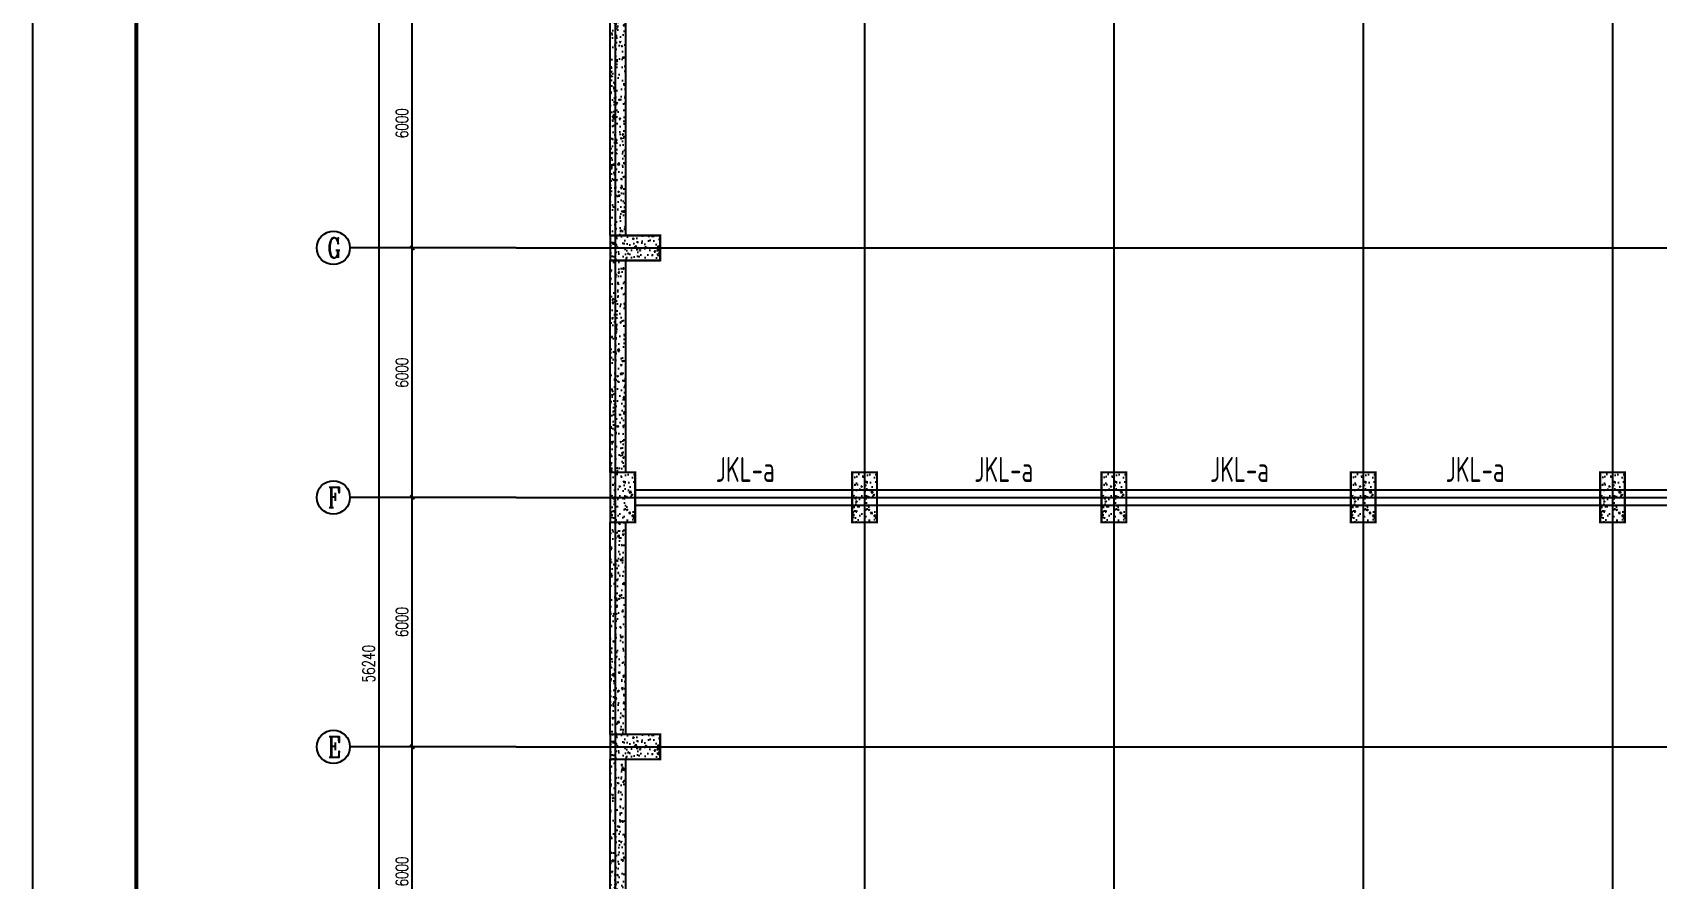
# Model space of a CAD drawing. Extents: x -73672 to 366960, y -527333 to 140666.
# Drawn here: x 177679 to 216789, y -144605 to -124232 of the extents above; entities that cross this region are included whole.
import ezdxf
from ezdxf.enums import TextEntityAlignment as Align

# ---------------------------------------------------------------- set-up
doc = ezdxf.new("R2010")
doc.units = 0
doc.header["$LTSCALE"] = 1000
doc.header["$MEASUREMENT"] = 0
for name, color, linetype in [('AXIS', 3, 'Continuous'), ('AXIS_TEXT', 7, 'Continuous'), ('COLU_DE_NUM', 7, 'Continuous'), ('COLUMN', 9, 'Continuous'), ('PUB_TITLE', 4, 'Continuous'), ('WALL', 9, 'Continuous')]:
    doc.layers.add(name, color=color, linetype=linetype)
doc.styles.add('_TCH_AXIS', font='COMPLEX', dxfattribs={"bigfont": 'GBCBIG'})
doc.styles.add('_TCH_DIM_T3', font='SIMPLEX', dxfattribs={"width": 0.705882, "bigfont": 'GBCBIG'})
doc.styles.add('COMPLEX', font='COMPLEX', dxfattribs={"bigfont": 'Tssdchn.shx'})
doc.styles.add('TSSD_Label', font='Tssdeng.shx', dxfattribs={"width": 0.7, "bigfont": 'hztxt.shx'})
doc.dimstyles.new('_TCH_ARCH-100', dxfattribs={"dimtxt": 297.5, "dimasz": 100, "dimexe": 250, "dimexo": 300, "dimgap": 100, "dimtad": 1, "dimdec": 0, "dimzin": 0, "dimdsep": 46, "dimtxsty": '_TCH_DIM_T3', "dimblk": 'ARCHTICK', "dimcen": 0.09, "dimclrt": 7, "dimazin": 2, "dimtfac": 1, "dimtdec": 0, "dimtix": 1, "dimtmove": 2, "dimatfit": 3, "dimfxl": 0, "dimtolj": 1, "dimtzin": 0, "dimarcsym": 0})
pattern_1 = [(50, (0, 2953.7), (358.6301, -31.37607), [37.5, -412.5]), (355, (0, 2953.7), (-69.37567, 376.09607), [30, -330]), (100.4514, (29.9, 2951.1), (289.2547, 344.71977), [31.8701, -350.57106]), (46.1842, (0, 3053.7), (533.6205, -82.7595), [56.25, -618.75]), (96.6356, (44.47, 3046.8), (467.3314, 487.0589), [47.8051, -525.8565]), (351.1842, (0, 3053.7), (467.331, 487.0593), [45, -495]), (21, (50, 3028.7), (298.45353, -201.30945), [37.5, -412.5]), (326, (50, 3028.7), (121.65767, 362.575), [30, -330]), (71.4514, (74.87, 3011.93), (420.1113, 161.26525), [31.8701, -350.57106]), (37.5, (0, 2953.7), (6.07993, 166.44693), [0, -326, 0, -335, 0, -331.25]), (7.5, (0, 2953.7), (131.53477, 197.20586), [0, -191, 0, -318.5, 0, -126.25]), (327.5, (-111.5, 2953.7), (266.91122, -11.277436), [0, -125, 0, -390, 0, -517.5]), (317.5, (-161.5, 2953.7), (291.59308, 50.0525), [0, -162.5, 0, -259, 0, -367.5])]

# ---------------------------------------------------------------- blocks, each defined once
blk = doc.blocks.new('_AXISO')
blk.add_circle((0, 0), 0.5)
at = {"layer": 'AXIS_TEXT', "style": 'COMPLEX'}
blk.add_attdef('A', text='', height=0.56, dxfattribs=at).set_placement((-0.25, -0.28), (0.25, -0.28), align=Align.FIT)
blk = doc.blocks.new('_ArchTick')
at = {"color": 0, "linetype": 'ByBlock', "const_width": 0.4}
blk.add_lwpolyline([(-0.5, -0.5), (0.5, 0.5)], dxfattribs=at)
blk = doc.blocks.new('*D8549')
at = {"layer": 'AXIS', "color": 0, "lineweight": -2}
for p, q in [((189020, -111294), (185770, -111294)), ((186020, -167534), (186020, -111294)), ((189020, -167534), (185770, -167534))]:
    blk.add_line(p, q, dxfattribs=at)
at = {"layer": 'Defpoints', "color": 0}
for p in [(186020, -111294), (189320, -111294), (189320, -167534)]:
    blk.add_point(p, dxfattribs=at)
at = {"layer": 'AXIS', "color": 0, "linetype": 'ByBlock', "lineweight": -2, "xscale": 100, "yscale": 100, "zscale": 100}
for p, rotation in [((186020, -111294), 90), ((186020, -167534), 270)]:
    blk.add_blockref('_ArchTick', p, dxfattribs=dict(at, rotation=rotation))
at = {"layer": 'AXIS', "color": 7, "insert": (185771, -139414), "char_height": 297.5, "attachment_point": 5, "rotation": 90, "style": '_TCH_DIM_T3'}
blk.add_mtext('\\A1;56240', dxfattribs=at)
blk = doc.blocks.new('*D8554')
at = {"layer": 'AXIS', "color": 0, "lineweight": -2}
for p, q in [((189020, -141414), (186570, -141414)), ((186820, -147414), (186820, -141414)), ((189020, -147414), (186570, -147414))]:
    blk.add_line(p, q, dxfattribs=at)
at = {"layer": 'Defpoints', "color": 0}
for p in [(186820, -141414), (189320, -141414), (189320, -147414)]:
    blk.add_point(p, dxfattribs=at)
at = {"layer": 'AXIS', "color": 0, "linetype": 'ByBlock', "lineweight": -2, "xscale": 100, "yscale": 100, "zscale": 100}
for p, rotation in [((186820, -141414), 90), ((186820, -147414), 270)]:
    blk.add_blockref('_ArchTick', p, dxfattribs=dict(at, rotation=rotation))
at = {"layer": 'AXIS', "color": 7, "insert": (186571, -144414), "char_height": 297.5, "attachment_point": 5, "rotation": 90, "style": '_TCH_DIM_T3'}
blk.add_mtext('\\A1;6000', dxfattribs=at)
blk = doc.blocks.new('*D8555')
at = {"layer": 'AXIS', "color": 0, "lineweight": -2}
for p, q in [((189020, -135414), (186570, -135414)), ((186820, -141414), (186820, -135414)), ((189020, -141414), (186570, -141414))]:
    blk.add_line(p, q, dxfattribs=at)
at = {"layer": 'Defpoints', "color": 0}
for p in [(186820, -135414), (189320, -135414), (189320, -141414)]:
    blk.add_point(p, dxfattribs=at)
at = {"layer": 'AXIS', "color": 0, "linetype": 'ByBlock', "lineweight": -2, "xscale": 100, "yscale": 100, "zscale": 100}
for p, rotation in [((186820, -135414), 90), ((186820, -141414), 270)]:
    blk.add_blockref('_ArchTick', p, dxfattribs=dict(at, rotation=rotation))
at = {"layer": 'AXIS', "color": 7, "insert": (186571, -138414), "char_height": 297.5, "attachment_point": 5, "rotation": 90, "style": '_TCH_DIM_T3'}
blk.add_mtext('\\A1;6000', dxfattribs=at)
blk = doc.blocks.new('*D8556')
at = {"layer": 'AXIS', "color": 0, "lineweight": -2}
for p, q in [((189020, -129414), (186570, -129414)), ((186820, -135414), (186820, -129414)), ((189020, -135414), (186570, -135414))]:
    blk.add_line(p, q, dxfattribs=at)
at = {"layer": 'Defpoints', "color": 0}
for p in [(186820, -129414), (189320, -129414), (189320, -135414)]:
    blk.add_point(p, dxfattribs=at)
at = {"layer": 'AXIS', "color": 0, "linetype": 'ByBlock', "lineweight": -2, "xscale": 100, "yscale": 100, "zscale": 100}
for p, rotation in [((186820, -129414), 90), ((186820, -135414), 270)]:
    blk.add_blockref('_ArchTick', p, dxfattribs=dict(at, rotation=rotation))
at = {"layer": 'AXIS', "color": 7, "insert": (186571, -132414), "char_height": 297.5, "attachment_point": 5, "rotation": 90, "style": '_TCH_DIM_T3'}
blk.add_mtext('\\A1;6000', dxfattribs=at)
blk = doc.blocks.new('*D8557')
at = {"layer": 'AXIS', "color": 0, "lineweight": -2}
for p, q in [((189020, -123414), (186570, -123414)), ((186820, -129414), (186820, -123414)), ((189020, -129414), (186570, -129414))]:
    blk.add_line(p, q, dxfattribs=at)
at = {"layer": 'Defpoints', "color": 0}
for p in [(186820, -123414), (189320, -123414), (189320, -129414)]:
    blk.add_point(p, dxfattribs=at)
at = {"layer": 'AXIS', "color": 0, "linetype": 'ByBlock', "lineweight": -2, "xscale": 100, "yscale": 100, "zscale": 100}
for p, rotation in [((186820, -123414), 90), ((186820, -129414), 270)]:
    blk.add_blockref('_ArchTick', p, dxfattribs=dict(at, rotation=rotation))
at = {"layer": 'AXIS', "color": 7, "insert": (186571, -126414), "char_height": 297.5, "attachment_point": 5, "rotation": 90, "style": '_TCH_DIM_T3'}
blk.add_mtext('\\A1;6000', dxfattribs=at)

msp = doc.modelspace()

# ---------------------------------------------------------------- hatches: boundary and pattern name
h = msp.add_hatch()
h.set_pattern_fill('混凝土', color=0, scale=50, pattern_type=2)
h.set_pattern_definition(pattern_1)
h.paths.add_polyline_path([(191955.56, -123714.17), (191705.56, -123714.17), (191705.56, -129114.17), (191955.56, -129114.17)])
h.paths.add_polyline_path([(191705.56, -129114.17), (191705.56, -123714.17), (191585.56, -123714.17), (191585.56, -129114.17)])
h = msp.add_hatch()
h.set_pattern_fill('混凝土', color=0, scale=50, pattern_type=2)
h.set_pattern_definition([(50, (0, -9046.3), (358.6301, -31.37607), [37.5, -412.5]), (355, (0, -9046.3), (-69.37567, 376.09607), [30, -330]), (100.4514, (29.9, -9048.9), (289.2547, 344.71977), [31.8701, -350.57106]), (46.1842, (0, -8946.3), (533.6205, -82.7595), [56.25, -618.75]), (96.6356, (44.47, -8953.2), (467.3314, 487.0589), [47.8051, -525.8565]), (351.1842, (0, -8946.3), (467.331, 487.0593), [45, -495]), (21, (50, -8971.3), (298.45353, -201.30945), [37.5, -412.5]), (326, (50, -8971.3), (121.65767, 362.575), [30, -330]), (71.4514, (74.87, -8988.07), (420.1113, 161.26525), [31.8701, -350.57106]), (37.5, (0, -9046.3), (6.07993, 166.44693), [0, -326, 0, -335, 0, -331.25]), (7.5, (0, -9046.3), (131.53477, 197.20586), [0, -191, 0, -318.5, 0, -126.25]), (327.5, (-111.5, -9046.3), (266.91122, -11.277436), [0, -125, 0, -390, 0, -517.5]), (317.5, (-161.5, -9046.3), (291.59308, 50.0525), [0, -162.5, 0, -259, 0, -367.5])])
h.paths.add_polyline_path([(192785.56, -129114.17), (191955.56, -129114.17), (191705.56, -129114.17), (191705.56, -129414.17), (192785.56, -129414.17)])
h.paths.add_polyline_path([(191955.56, -129714.17), (192785.56, -129714.17), (192785.56, -129414.17), (191705.56, -129414.17), (191705.56, -129714.17)])
h.paths.add_polyline_path([(191705.56, -129714.17), (191705.56, -129414.17), (191585.56, -129414.17), (191585.56, -129714.17)])
h.paths.add_polyline_path([(191585.56, -129114.17), (191585.56, -129414.17), (191705.56, -129414.17), (191705.56, -129114.17)])
h = msp.add_hatch()
h.set_pattern_fill('混凝土', color=0, scale=50, pattern_type=2)
h.set_pattern_definition(pattern_1)
h.paths.add_polyline_path([(191705.56, -129714.17), (191585.56, -129714.17), (191585.56, -134814.17), (191705.56, -134814.17)])
h.paths.add_polyline_path([(191705.56, -134814.17), (191955.56, -134814.17), (191955.56, -129714.17), (191705.56, -129714.17)])
h = msp.add_hatch()
h.set_pattern_fill('混凝土', color=0, scale=50)
h.set_pattern_definition([(50, (0, -20566.3), (358.6301, -31.37607), [37.5, -412.5]), (355, (0, -20566.3), (-69.37567, 376.09607), [30, -330]), (100.4514, (29.9, -20568.9), (289.2547, 344.71977), [31.8701, -350.57106]), (46.1842, (0, -20466.3), (533.6205, -82.7595), [56.25, -618.75]), (96.6356, (44.47, -20473.2), (467.3314, 487.0589), [47.8051, -525.8565]), (351.1842, (0, -20466.3), (467.331, 487.0593), [45, -495]), (21, (50, -20491.3), (298.45353, -201.30945), [37.5, -412.5]), (326, (50, -20491.3), (121.65767, 362.575), [30, -330]), (71.4514, (74.87, -20508.07), (420.1113, 161.26525), [31.8701, -350.57106]), (37.5, (0, -20566.3), (6.07993, 166.44693), [0, -326, 0, -335, 0, -331.25]), (7.5, (0, -20566.3), (131.53477, 197.20586), [0, -191, 0, -318.5, 0, -126.25]), (327.5, (-111.5, -20566.3), (266.91122, -11.277436), [0, -125, 0, -390, 0, -517.5]), (317.5, (-161.5, -20566.3), (291.59308, 50.0525), [0, -162.5, 0, -259, 0, -367.5])])
h.paths.add_polyline_path([(191705.56, -136014.17), (191955.56, -136014.17), (192185.56, -136014.17), (192185.56, -135184.17), (192185.56, -134934.17), (191705.56, -134934.17)])
h.paths.add_polyline_path([(191705.56, -134934.17), (192185.56, -134934.17), (192185.56, -134814.17), (191705.56, -134814.17)])
h.paths.add_polyline_path([(191705.56, -134814.17), (191585.56, -134814.17), (191585.56, -134934.17), (191705.56, -134934.17)])
h.paths.add_polyline_path([(191705.56, -136014.17), (191705.56, -134934.17), (191585.56, -134934.17), (191585.56, -136014.17)])
h = msp.add_hatch()
h.set_pattern_fill('混凝土', color=0, scale=50)
h.set_pattern_definition([(50, (5820, -20566.3), (358.6301, -31.37607), [37.5, -412.5]), (355, (5820, -20566.3), (-69.37567, 376.09607), [30, -330]), (100.4514, (5849.9, -20568.9), (289.2547, 344.71977), [31.8701, -350.57106]), (46.1842, (5820, -20466.3), (533.6205, -82.7595), [56.25, -618.75]), (96.6356, (5864.47, -20473.2), (467.3314, 487.0589), [47.8051, -525.8565]), (351.1842, (5820, -20466.3), (467.331, 487.0593), [45, -495]), (21, (5870, -20491.3), (298.45353, -201.30945), [37.5, -412.5]), (326, (5870, -20491.3), (121.65767, 362.575), [30, -330]), (71.4514, (5894.87, -20508.07), (420.1113, 161.26525), [31.8701, -350.57106]), (37.5, (5820, -20566.3), (6.07993, 166.44693), [0, -326, 0, -335, 0, -331.25]), (7.5, (5820, -20566.3), (131.53477, 197.20586), [0, -191, 0, -318.5, 0, -126.25]), (327.5, (5708.5, -20566.3), (266.91122, -11.277436), [0, -125, 0, -390, 0, -517.5]), (317.5, (5658.5, -20566.3), (291.59308, 50.0525), [0, -162.5, 0, -259, 0, -367.5])])
h.paths.add_polyline_path([(197525.56, -136014.17), (197775.56, -136014.17), (198005.56, -136014.17), (198005.56, -135184.17), (198005.56, -134934.17), (197525.56, -134934.17)])
h.paths.add_polyline_path([(197525.56, -134934.17), (198005.56, -134934.17), (198005.56, -134814.17), (197525.56, -134814.17)])
h.paths.add_polyline_path([(197525.56, -134814.17), (197405.56, -134814.17), (197405.56, -134934.17), (197525.56, -134934.17)])
h.paths.add_polyline_path([(197525.56, -136014.17), (197525.56, -134934.17), (197405.56, -134934.17), (197405.56, -136014.17)])
h = msp.add_hatch()
h.set_pattern_fill('混凝土', color=0, scale=50)
h.set_pattern_definition([(50, (11820, -20566.3), (358.6301, -31.37607), [37.5, -412.5]), (355, (11820, -20566.3), (-69.37567, 376.09607), [30, -330]), (100.4514, (11849.9, -20568.9), (289.2547, 344.71977), [31.8701, -350.57106]), (46.1842, (11820, -20466.3), (533.6205, -82.7595), [56.25, -618.75]), (96.6356, (11864.47, -20473.2), (467.3314, 487.0589), [47.8051, -525.8565]), (351.1842, (11820, -20466.3), (467.331, 487.0593), [45, -495]), (21, (11870, -20491.3), (298.45353, -201.30945), [37.5, -412.5]), (326, (11870, -20491.3), (121.65767, 362.575), [30, -330]), (71.4514, (11894.87, -20508.07), (420.1113, 161.26525), [31.8701, -350.57106]), (37.5, (11820, -20566.3), (6.07993, 166.44693), [0, -326, 0, -335, 0, -331.25]), (7.5, (11820, -20566.3), (131.53477, 197.20586), [0, -191, 0, -318.5, 0, -126.25]), (327.5, (11708.5, -20566.3), (266.91122, -11.277436), [0, -125, 0, -390, 0, -517.5]), (317.5, (11658.5, -20566.3), (291.59308, 50.0525), [0, -162.5, 0, -259, 0, -367.5])])
h.paths.add_polyline_path([(203525.56, -136014.17), (203775.56, -136014.17), (204005.56, -136014.17), (204005.56, -135184.17), (204005.56, -134934.17), (203525.56, -134934.17)])
h.paths.add_polyline_path([(203525.56, -134934.17), (204005.56, -134934.17), (204005.56, -134814.17), (203525.56, -134814.17)])
h.paths.add_polyline_path([(203525.56, -134814.17), (203405.56, -134814.17), (203405.56, -134934.17), (203525.56, -134934.17)])
h.paths.add_polyline_path([(203525.56, -136014.17), (203525.56, -134934.17), (203405.56, -134934.17), (203405.56, -136014.17)])
h = msp.add_hatch()
h.set_pattern_fill('混凝土', color=0, scale=50)
h.set_pattern_definition([(50, (17820, -20566.3), (358.6301, -31.37607), [37.5, -412.5]), (355, (17820, -20566.3), (-69.37567, 376.09607), [30, -330]), (100.4514, (17849.9, -20568.9), (289.2547, 344.71977), [31.8701, -350.57106]), (46.1842, (17820, -20466.3), (533.6205, -82.7595), [56.25, -618.75]), (96.6356, (17864.47, -20473.2), (467.3314, 487.0589), [47.8051, -525.8565]), (351.1842, (17820, -20466.3), (467.331, 487.0593), [45, -495]), (21, (17870, -20491.3), (298.45353, -201.30945), [37.5, -412.5]), (326, (17870, -20491.3), (121.65767, 362.575), [30, -330]), (71.4514, (17894.87, -20508.07), (420.1113, 161.26525), [31.8701, -350.57106]), (37.5, (17820, -20566.3), (6.07993, 166.44693), [0, -326, 0, -335, 0, -331.25]), (7.5, (17820, -20566.3), (131.53477, 197.20586), [0, -191, 0, -318.5, 0, -126.25]), (327.5, (17708.5, -20566.3), (266.91122, -11.277436), [0, -125, 0, -390, 0, -517.5]), (317.5, (17658.5, -20566.3), (291.59308, 50.0525), [0, -162.5, 0, -259, 0, -367.5])])
h.paths.add_polyline_path([(209525.56, -136014.17), (209775.56, -136014.17), (210005.56, -136014.17), (210005.56, -135184.17), (210005.56, -134934.17), (209525.56, -134934.17)])
h.paths.add_polyline_path([(209525.56, -134934.17), (210005.56, -134934.17), (210005.56, -134814.17), (209525.56, -134814.17)])
h.paths.add_polyline_path([(209525.56, -134814.17), (209405.56, -134814.17), (209405.56, -134934.17), (209525.56, -134934.17)])
h.paths.add_polyline_path([(209525.56, -136014.17), (209525.56, -134934.17), (209405.56, -134934.17), (209405.56, -136014.17)])
h = msp.add_hatch()
h.set_pattern_fill('混凝土', color=0, scale=50)
h.set_pattern_definition([(50, (23820, -20566.3), (358.6301, -31.37607), [37.5, -412.5]), (355, (23820, -20566.3), (-69.37567, 376.09607), [30, -330]), (100.4514, (23849.9, -20568.9), (289.2547, 344.71977), [31.8701, -350.57106]), (46.1842, (23820, -20466.3), (533.6205, -82.7595), [56.25, -618.75]), (96.6356, (23864.47, -20473.2), (467.3314, 487.0589), [47.8051, -525.8565]), (351.1842, (23820, -20466.3), (467.331, 487.0593), [45, -495]), (21, (23870, -20491.3), (298.45353, -201.30945), [37.5, -412.5]), (326, (23870, -20491.3), (121.65767, 362.575), [30, -330]), (71.4514, (23894.87, -20508.07), (420.1113, 161.26525), [31.8701, -350.57106]), (37.5, (23820, -20566.3), (6.07993, 166.44693), [0, -326, 0, -335, 0, -331.25]), (7.5, (23820, -20566.3), (131.53477, 197.20586), [0, -191, 0, -318.5, 0, -126.25]), (327.5, (23708.5, -20566.3), (266.91122, -11.277436), [0, -125, 0, -390, 0, -517.5]), (317.5, (23658.5, -20566.3), (291.59308, 50.0525), [0, -162.5, 0, -259, 0, -367.5])])
h.paths.add_polyline_path([(215525.56, -136014.17), (215775.56, -136014.17), (216005.56, -136014.17), (216005.56, -135184.17), (216005.56, -134934.17), (215525.56, -134934.17)])
h.paths.add_polyline_path([(215525.56, -134934.17), (216005.56, -134934.17), (216005.56, -134814.17), (215525.56, -134814.17)])
h.paths.add_polyline_path([(215525.56, -134814.17), (215405.56, -134814.17), (215405.56, -134934.17), (215525.56, -134934.17)])
h.paths.add_polyline_path([(215525.56, -136014.17), (215525.56, -134934.17), (215405.56, -134934.17), (215405.56, -136014.17)])
h = msp.add_hatch()
h.set_pattern_fill('混凝土', color=0, scale=50, pattern_type=2)
h.set_pattern_definition(pattern_1)
h.paths.add_polyline_path([(191705.56, -136014.17), (191705.56, -141114.17), (191955.56, -141114.17), (191955.56, -136014.17)])
h.paths.add_polyline_path([(191585.56, -136014.17), (191585.56, -141114.17), (191705.56, -141114.17), (191705.56, -136014.17)])
h = msp.add_hatch()
h.set_pattern_fill('混凝土', color=0, scale=50, pattern_type=2)
h.set_pattern_definition([(50, (0, -21046.3), (358.6301, -31.37607), [37.5, -412.5]), (355, (0, -21046.3), (-69.37567, 376.09607), [30, -330]), (100.4514, (29.9, -21048.9), (289.2547, 344.71977), [31.8701, -350.57106]), (46.1842, (0, -20946.3), (533.6205, -82.7595), [56.25, -618.75]), (96.6356, (44.47, -20953.2), (467.3314, 487.0589), [47.8051, -525.8565]), (351.1842, (0, -20946.3), (467.331, 487.0593), [45, -495]), (21, (50, -20971.3), (298.45353, -201.30945), [37.5, -412.5]), (326, (50, -20971.3), (121.65767, 362.575), [30, -330]), (71.4514, (74.87, -20988.07), (420.1113, 161.26525), [31.8701, -350.57106]), (37.5, (0, -21046.3), (6.07993, 166.44693), [0, -326, 0, -335, 0, -331.25]), (7.5, (0, -21046.3), (131.53477, 197.20586), [0, -191, 0, -318.5, 0, -126.25]), (327.5, (-111.5, -21046.3), (266.91122, -11.277436), [0, -125, 0, -390, 0, -517.5]), (317.5, (-161.5, -21046.3), (291.59308, 50.0525), [0, -162.5, 0, -259, 0, -367.5])])
h.paths.add_polyline_path([(192785.56, -141114.17), (191955.56, -141114.17), (191705.56, -141114.17), (191705.56, -141414.17), (192785.56, -141414.17)])
h.paths.add_polyline_path([(191955.56, -141714.17), (192785.56, -141714.17), (192785.56, -141414.17), (191705.56, -141414.17), (191705.56, -141714.17)])
h.paths.add_polyline_path([(191705.56, -141714.17), (191705.56, -141414.17), (191585.56, -141414.17), (191585.56, -141714.17)])
h.paths.add_polyline_path([(191585.56, -141114.17), (191585.56, -141414.17), (191705.56, -141414.17), (191705.56, -141114.17)])
h = msp.add_hatch()
h.set_pattern_fill('混凝土', color=0, scale=50, pattern_type=2)
h.set_pattern_definition(pattern_1)
h.paths.add_polyline_path([(191955.56, -141714.17), (191705.56, -141714.17), (191705.56, -147114.17), (191955.56, -147114.17)])
h.paths.add_polyline_path([(191705.56, -147114.17), (191705.56, -141714.17), (191585.56, -141714.17), (191585.56, -147114.17)])

# ---------------------------------------------------------------- linework, layer by layer
at = {"color": 1}
for p, q in [((191705.56, -109761.98), (191705.56, -170235.82)), ((197705.56, -109761.98), (197705.56, -170235.82)), ((203705.56, -109761.98), (203705.56, -170235.82)), ((209705.56, -109761.98), (209705.56, -170235.82)), ((215705.56, -109761.98), (215705.56, -170235.82)), ((189319.9, -129414.17), (308089.5, -129414.17)), ((189319.9, -135414.17), (308089.5, -135414.17)), ((189319.9, -141414.17), (308089.5, -141414.17))]:
    msp.add_line(p, q, dxfattribs=at)
at = {"color": 0}
for p, q in [((192185.56, -135229.17), (299225.56, -135229.17)), ((192185.56, -135599.17), (299225.56, -135599.17))]:
    msp.add_line(p, q, dxfattribs=at)
at = {"color": 0, "const_width": 50}
for points in [[(191585.56, -129714.17), (191585.56, -129114.17), (192785.56, -129114.17), (192785.56, -129714.17), (191585.56, -129714.17)], [(191585.56, -134814.17), (191585.56, -136014.17), (192185.56, -136014.17), (192185.56, -134814.17), (191585.56, -134814.17)], [(197405.56, -134814.17), (197405.56, -136014.17), (198005.56, -136014.17), (198005.56, -134814.17), (197405.56, -134814.17)], [(203405.56, -134814.17), (203405.56, -136014.17), (204005.56, -136014.17), (204005.56, -134814.17), (203405.56, -134814.17)], [(209405.56, -134814.17), (209405.56, -136014.17), (210005.56, -136014.17), (210005.56, -134814.17), (209405.56, -134814.17)], [(215405.56, -134814.17), (215405.56, -136014.17), (216005.56, -136014.17), (216005.56, -134814.17), (215405.56, -134814.17)], [(191585.56, -141714.17), (191585.56, -141114.17), (192785.56, -141114.17), (192785.56, -141714.17), (191585.56, -141714.17)]]:
    msp.add_lwpolyline(points, dxfattribs=at)
at = {"layer": 'AXIS'}
for p, q in [((189319.9, -129414.17), (185319.9, -129414.17)), ((189319.9, -135414.17), (185319.9, -135414.17)), ((189319.9, -141414.17), (185319.9, -141414.17))]:
    msp.add_line(p, q, dxfattribs=at)
at = {"layer": 'COLUMN'}
for points in [[(191585.56, -129114.17), (191585.56, -129714.17), (192785.56, -129714.17), (192785.56, -129114.17)], [(192185.56, -134814.17), (191585.56, -134814.17), (191585.56, -136014.17), (192185.56, -136014.17)], [(198005.56, -134814.17), (197405.56, -134814.17), (197405.56, -136014.17), (198005.56, -136014.17)], [(204005.56, -134814.17), (203405.56, -134814.17), (203405.56, -136014.17), (204005.56, -136014.17)], [(210005.56, -134814.17), (209405.56, -134814.17), (209405.56, -136014.17), (210005.56, -136014.17)], [(216005.56, -134814.17), (215405.56, -134814.17), (215405.56, -136014.17), (216005.56, -136014.17)], [(191585.56, -141114.17), (191585.56, -141714.17), (192785.56, -141714.17), (192785.56, -141114.17)]]:
    msp.add_lwpolyline(points, close=True, dxfattribs=at)
at = {"layer": 'PUB_TITLE'}
msp.add_lwpolyline([(177678.75, -186417.87), (326378.75, -186417.87), (326378.75, -102317.87), (177678.75, -102317.87)], close=True, dxfattribs=at)
at = {"layer": 'PUB_TITLE', "const_width": 100}
msp.add_lwpolyline([(180178.75, -185417.87), (325378.75, -185417.87), (325378.75, -103317.87), (180178.75, -103317.87)], close=True, dxfattribs=at)
at = {"layer": 'WALL'}
for p, q in [((191585.56, -129114.17), (191585.56, -123714.17)), ((191955.56, -129114.17), (191955.56, -123714.17)), ((191585.56, -134814.17), (191585.56, -129714.17)), ((191955.56, -134814.17), (191955.56, -129714.17)), ((191585.56, -141114.17), (191585.56, -136014.17)), ((191955.56, -141114.17), (191955.56, -136014.17)), ((191585.56, -147114.17), (191585.56, -141714.17)), ((191955.56, -147114.17), (191955.56, -141714.17))]:
    msp.add_line(p, q, dxfattribs=at)

# ---------------------------------------------------------------- block references
at = {"layer": 'AXIS'}
ref = msp.add_blockref('_AXISO', (184919.9, -129414.17), dxfattribs=dict(at, xscale=800, yscale=800, zscale=800))
ref.add_attrib('A', 'G', (184774.96, -129653.73), dxfattribs={"color": 7, "height": 479.13, "style": '_TCH_AXIS', "width": 0.705882})
ref = msp.add_blockref('_AXISO', (184919.9, -135414.17), dxfattribs=dict(at, xscale=800, yscale=800, zscale=800))
ref.add_attrib('A', 'F', (184787.28, -135660.77), dxfattribs={"color": 7, "height": 493.2, "style": '_TCH_AXIS', "width": 0.705882})
ref = msp.add_blockref('_AXISO', (184919.9, -141414.17), dxfattribs=dict(at, xscale=800, yscale=800, zscale=800))
ref.add_attrib('A', 'E', (184787.28, -141660.77), dxfattribs={"color": 7, "height": 493.2, "style": '_TCH_AXIS', "width": 0.705882})

# ---------------------------------------------------------------- texts
at = {"layer": 'COLU_DE_NUM', "style": 'TSSD_Label', "width": 0.7}
for p in [(194834.32, -134740.46), (201055.02, -134740.46), (206730.06, -134740.46), (212401.24, -134740.46)]:
    msp.add_text('JKL-a', height=600, dxfattribs=at).set_placement(p, align=Align.MIDDLE)

# ---------------------------------------------------------------- dimensions: what is measured, and where the dimension line sits
at = {"layer": 'AXIS'}
for p1, p2, distance, picture, middle in [((189319.9, -167534.17), (189319.9, -111294.17), 3300, '*D8549', (185771.15, -139414.17)), ((189319.9, -129414.17), (189319.9, -123414.17), 2500, '*D8557', (186571.15, -126414.17)), ((189319.9, -135414.17), (189319.9, -129414.17), 2500, '*D8556', (186571.15, -132414.17)), ((189319.9, -141414.17), (189319.9, -135414.17), 2500, '*D8555', (186571.15, -138414.17)), ((189319.9, -147414.17), (189319.9, -141414.17), 2500, '*D8554', (186571.15, -144414.17))]:
    dim = msp.add_aligned_dim(p1=p1, p2=p2, distance=distance, dimstyle='_TCH_ARCH-100', dxfattribs=at)
    dim.commit()
    dim.dimension.update_dxf_attribs({"geometry": picture, "text_midpoint": middle})

doc.saveas('drawing.dxf')
